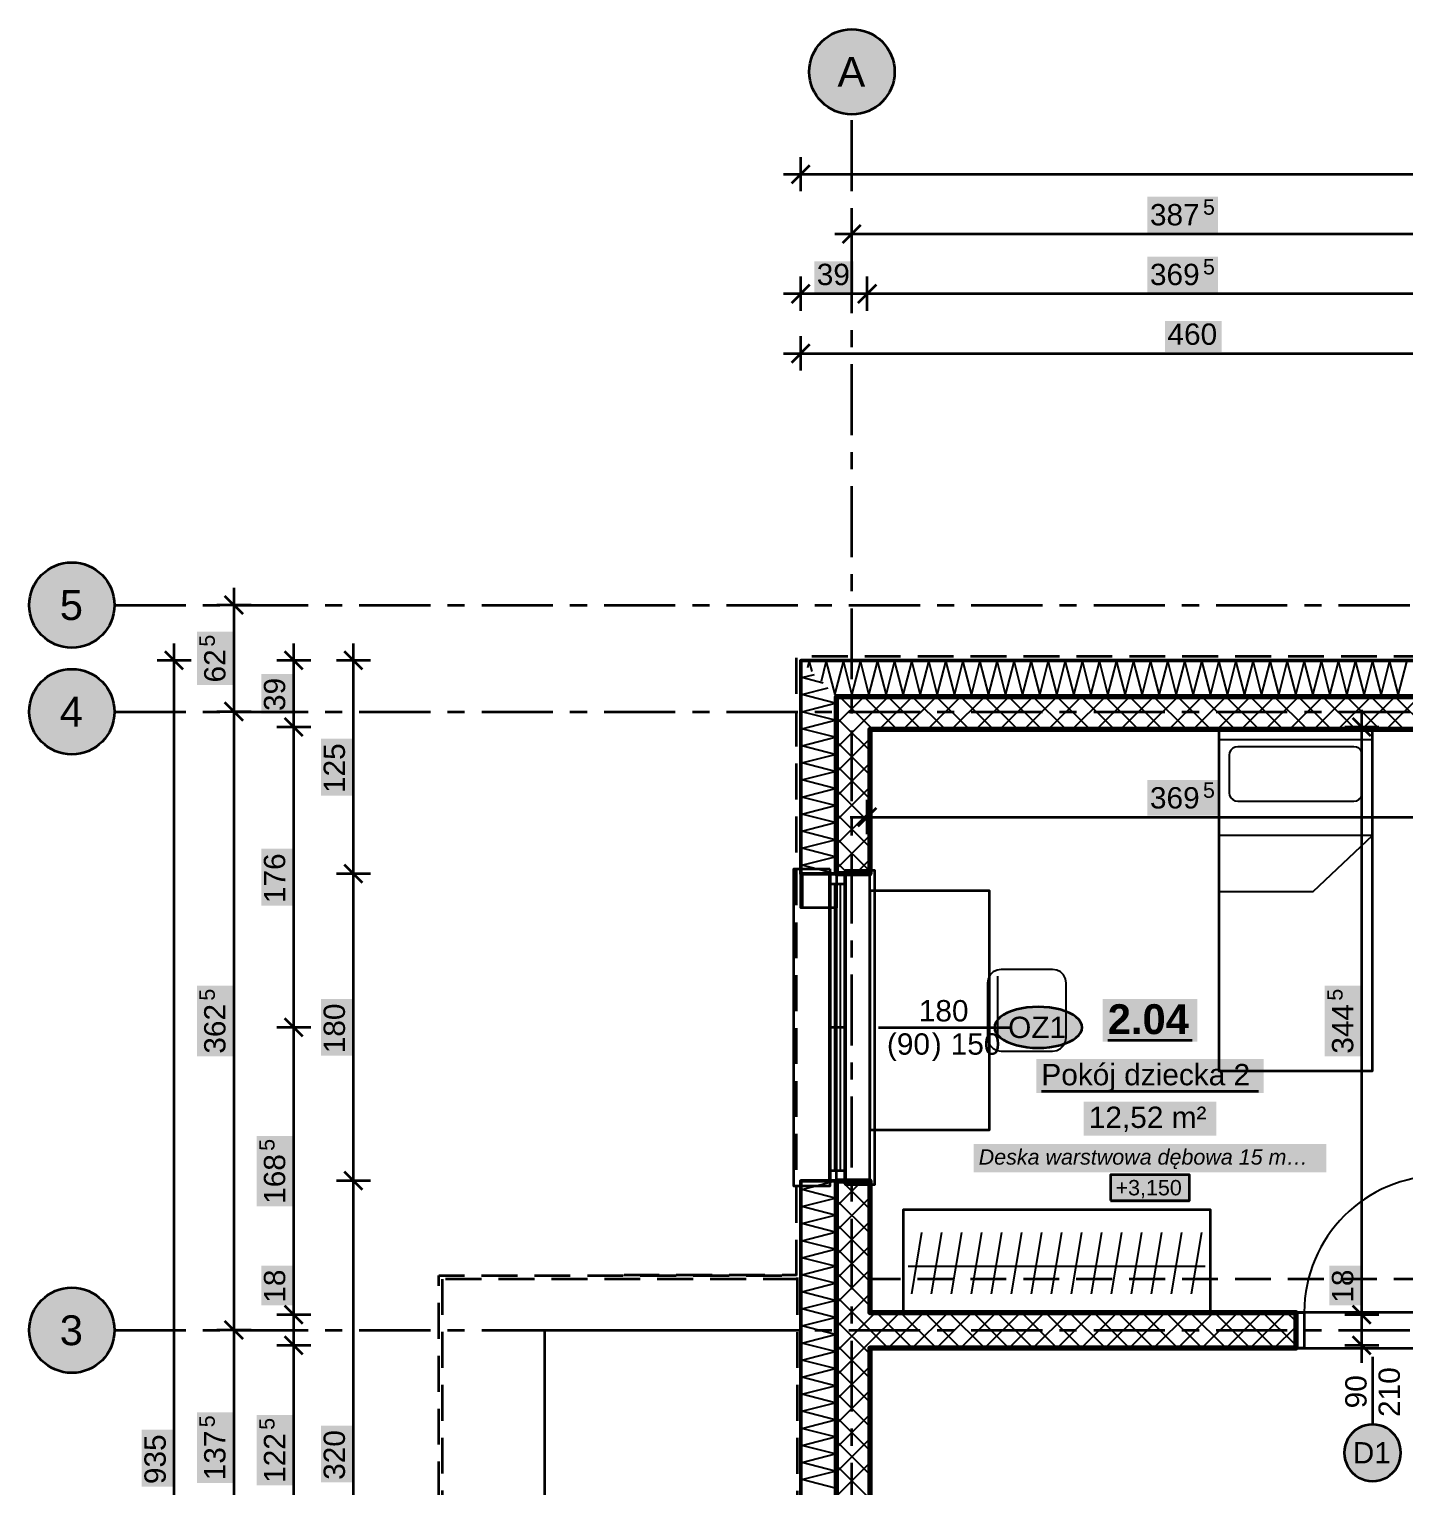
# Model space of a CAD drawing. Header units: metres. Extents: x -5.4 to 21.6, y -4.3 to 13.3.
# Drawn here: x -4.82 to 3.24, y 4.21 to 12.75 of the extents above; entities that cross this region are included whole.
import ezdxf

# ---------------------------------------------------------------- set-up
doc = ezdxf.new("R2010")
doc.units = ezdxf.units.M
doc.linetypes.add('KRESKOWA', pattern=[5.25, 4.2, -1.05])
doc.linetypes.add('PUNKTOWA', pattern=[10.5, 8.4, -1.05, 0, -1.05])
for name, color, linetype, lineweight in [('A-DRZWI', 3, 'Continuous', 35), ('A-KRESKOWANIE', 8, 'Continuous', 18), ('A-MASKA', 7, 'Continuous', 18), ('A-MEBLE', 8, 'Continuous', 18), ('A-NAD-CIECIEM', 8, 'KRESKOWA', 25), ('A-OKNA', 3, 'Continuous', 35), ('A-OPISY', 2, 'Continuous', 25), ('A-OSIE', 1, 'PUNKTOWA', 25), ('A-POMIESZCZENIA', 2, 'Continuous', 25), ('A-SCIANY-IZOL', 4, 'Continuous', 35), ('A-SCIANY-KONSTR', 7, 'Continuous', 50), ('A-WIDOK', 7, 'Continuous', 25), ('A-WYMIARY', 1, 'Continuous', 25)]:
    doc.layers.add(name, color=color, linetype=linetype, lineweight=lineweight)
doc.styles.add('PL_ARIAL', font='arial.ttf')
doc.styles.add('PL_ARIAL_B', font='arialbd.ttf')
doc.styles.add('PL_ARIAL_I', font='ariali.ttf')

msp = doc.modelspace()

# ---------------------------------------------------------------- hatches: boundary and pattern name
at = {"layer": 'A-MASKA', "true_color": 0xffffff}
for points in [[(1.7308, 11.5575), (2.1442, 11.5575), (2.1442, 11.7675), (1.7308, 11.7675)], [(-0.221, 11.2075), (0.011, 11.2075), (0.011, 11.39), (-0.221, 11.39)], [(1.7308, 11.2075), (2.1442, 11.2075), (2.1442, 11.4175), (1.7308, 11.4175)], [(1.8334, 10.8575), (2.1666, 10.8575), (2.1666, 11.04), (1.8334, 11.04)], [(-3.6275, 8.9063), (-3.6275, 9.2187), (-3.8375, 9.2187), (-3.8375, 8.9063)], [(-3.2775, 8.739), (-3.2775, 8.971), (-3.46, 8.971), (-3.46, 8.739)], [(-2.9275, 8.2584), (-2.9275, 8.5916), (-3.11, 8.5916), (-3.11, 8.2584)], [(1.7308, 8.1402), (2.1442, 8.1402), (2.1442, 8.3503), (1.7308, 8.3503)], [(-3.2775, 7.6134), (-3.2775, 7.9466), (-3.46, 7.9466), (-3.46, 7.6134)], [(-3.6275, 6.7308), (-3.6275, 7.1442), (-3.8375, 7.1442), (-3.8375, 6.7308)], [(2.9796, 6.7308), (2.9796, 7.1442), (2.7696, 7.1442), (2.7696, 6.7308)], [(-2.9275, 6.7334), (-2.9275, 7.0666), (-3.11, 7.0666), (-3.11, 6.7334)], [(-3.2775, 5.8508), (-3.2775, 6.2642), (-3.4875, 6.2642), (-3.4875, 5.8508)], [(-3.2775, 5.2715), (-3.2775, 5.5036), (-3.46, 5.5036), (-3.46, 5.2715)], [(2.9796, 5.2715), (2.9796, 5.5036), (2.7971, 5.5036), (2.7971, 5.2715)], [(-3.6275, 4.2308), (-3.6275, 4.6442), (-3.8375, 4.6442), (-3.8375, 4.2308)], [(-3.2775, 4.2158), (-3.2775, 4.6292), (-3.4875, 4.6292), (-3.4875, 4.2158)], [(-3.9775, 4.2084), (-3.9775, 4.5416), (-4.16, 4.5416), (-4.16, 4.2084)], [(-2.9275, 4.2334), (-2.9275, 4.5666), (-3.11, 4.5666), (-3.11, 4.2334)]]:
    msp.add_hatch(color=7, dxfattribs=at).paths.add_polyline_path(points)
at = {"layer": 'A-OPISY', "true_color": 0xffffff}
for points in [[(1.3483, 6.9), (1.3461, 6.9157), (1.3396, 6.9311), (1.3288, 6.9459), (1.314, 6.96), (1.2953, 6.9731), (1.2732, 6.9849), (1.2479, 6.9952), (1.22, 7.0039), (1.1899, 7.0109), (1.1581, 7.0159), (1.1252, 7.019), (1.0917, 7.02), (1.0582, 7.019), (1.0252, 7.0159), (0.9934, 7.0109), (0.9633, 7.0039), (0.9354, 6.9952), (0.9102, 6.9849), (0.888, 6.9731), (0.8694, 6.96), (0.8545, 6.9459), (0.8437, 6.9311), (0.8372, 6.9157), (0.835, 6.9), (0.8372, 6.8843), (0.8437, 6.8689), (0.8545, 6.8541), (0.8694, 6.84), (0.888, 6.8269), (0.9102, 6.8151), (0.9354, 6.8048), (0.9633, 6.7961), (0.9934, 6.7891), (1.0252, 6.7841), (1.0582, 6.781), (1.0917, 6.78), (1.1252, 6.781), (1.1581, 6.7841), (1.1899, 6.7891), (1.22, 6.7961), (1.2479, 6.8048), (1.2732, 6.8151), (1.2953, 6.8269), (1.314, 6.84), (1.3288, 6.8541), (1.3396, 6.8689), (1.3461, 6.8843)], [(3.2161, 4.4069), (3.2147, 4.4286), (3.2105, 4.4499), (3.2035, 4.4705), (3.1939, 4.4899), (3.1818, 4.508), (3.1675, 4.5244), (3.1511, 4.5387), (3.1331, 4.5508), (3.1136, 4.5604), (3.093, 4.5674), (3.0717, 4.5716), (3.05, 4.573), (3.0283, 4.5716), (3.007, 4.5674), (2.9864, 4.5604), (2.9669, 4.5508), (2.9489, 4.5387), (2.9325, 4.5244), (2.9182, 4.508), (2.9061, 4.4899), (2.8965, 4.4705), (2.8895, 4.4499), (2.8853, 4.4286), (2.8839, 4.4069), (2.8853, 4.3852), (2.8895, 4.3639), (2.8965, 4.3433), (2.9061, 4.3238), (2.9182, 4.3058), (2.9325, 4.2894), (2.9489, 4.2751), (2.9669, 4.263), (2.9864, 4.2534), (3.007, 4.2464), (3.0283, 4.2422), (3.05, 4.2408), (3.0717, 4.2422), (3.093, 4.2464), (3.1136, 4.2534), (3.1331, 4.263), (3.1511, 4.2751), (3.1675, 4.2894), (3.1818, 4.3058), (3.1939, 4.3238), (3.2035, 4.3433), (3.2105, 4.3639), (3.2147, 4.3852)]]:
    msp.add_hatch(color=7, dxfattribs=at).paths.add_polyline_path(points)
at = {"layer": 'A-OSIE', "true_color": 0xffffff}
for points in [[(0.25, 12.5), (0.2479, 12.5326), (0.2415, 12.5647), (0.231, 12.5957), (0.2165, 12.625), (0.1983, 12.6522), (0.1768, 12.6768), (0.1522, 12.6983), (0.125, 12.7165), (0.0957, 12.731), (0.0647, 12.7415), (0.0326, 12.7479), (0, 12.75), (-0.0326, 12.7479), (-0.0647, 12.7415), (-0.0957, 12.731), (-0.125, 12.7165), (-0.1522, 12.6983), (-0.1768, 12.6768), (-0.1983, 12.6522), (-0.2165, 12.625), (-0.231, 12.5957), (-0.2415, 12.5647), (-0.2479, 12.5326), (-0.25, 12.5), (-0.2479, 12.4674), (-0.2415, 12.4353), (-0.231, 12.4043), (-0.2165, 12.375), (-0.1983, 12.3478), (-0.1768, 12.3232), (-0.1522, 12.3017), (-0.125, 12.2835), (-0.0957, 12.269), (-0.0647, 12.2585), (-0.0326, 12.2521), (0, 12.25), (0.0326, 12.2521), (0.0647, 12.2585), (0.0957, 12.269), (0.125, 12.2835), (0.1522, 12.3017), (0.1768, 12.3232), (0.1983, 12.3478), (0.2165, 12.375), (0.231, 12.4043), (0.2415, 12.4353), (0.2479, 12.4674)], [(-4.32, 9.375), (-4.3221, 9.4076), (-4.3285, 9.4397), (-4.339, 9.4707), (-4.3535, 9.5), (-4.3717, 9.5272), (-4.3932, 9.5518), (-4.4178, 9.5733), (-4.445, 9.5915), (-4.4743, 9.606), (-4.5053, 9.6165), (-4.5374, 9.6229), (-4.57, 9.625), (-4.6026, 9.6229), (-4.6347, 9.6165), (-4.6657, 9.606), (-4.695, 9.5915), (-4.7222, 9.5733), (-4.7468, 9.5518), (-4.7683, 9.5272), (-4.7865, 9.5), (-4.801, 9.4707), (-4.8115, 9.4397), (-4.8179, 9.4076), (-4.82, 9.375), (-4.8179, 9.3424), (-4.8115, 9.3103), (-4.801, 9.2793), (-4.7865, 9.25), (-4.7683, 9.2228), (-4.7468, 9.1982), (-4.7222, 9.1767), (-4.695, 9.1585), (-4.6657, 9.144), (-4.6347, 9.1335), (-4.6026, 9.1271), (-4.57, 9.125), (-4.5374, 9.1271), (-4.5053, 9.1335), (-4.4743, 9.144), (-4.445, 9.1585), (-4.4178, 9.1767), (-4.3932, 9.1982), (-4.3717, 9.2228), (-4.3535, 9.25), (-4.339, 9.2793), (-4.3285, 9.3103), (-4.3221, 9.3424)], [(-4.32, 8.75), (-4.3221, 8.7826), (-4.3285, 8.8147), (-4.339, 8.8457), (-4.3535, 8.875), (-4.3717, 8.9022), (-4.3932, 8.9268), (-4.4178, 8.9483), (-4.445, 8.9665), (-4.4743, 8.981), (-4.5053, 8.9915), (-4.5374, 8.9979), (-4.57, 9), (-4.6026, 8.9979), (-4.6347, 8.9915), (-4.6657, 8.981), (-4.695, 8.9665), (-4.7222, 8.9483), (-4.7468, 8.9268), (-4.7683, 8.9022), (-4.7865, 8.875), (-4.801, 8.8457), (-4.8115, 8.8147), (-4.8179, 8.7826), (-4.82, 8.75), (-4.8179, 8.7174), (-4.8115, 8.6853), (-4.801, 8.6543), (-4.7865, 8.625), (-4.7683, 8.5978), (-4.7468, 8.5732), (-4.7222, 8.5517), (-4.695, 8.5335), (-4.6657, 8.519), (-4.6347, 8.5085), (-4.6026, 8.5021), (-4.57, 8.5), (-4.5374, 8.5021), (-4.5053, 8.5085), (-4.4743, 8.519), (-4.445, 8.5335), (-4.4178, 8.5517), (-4.3932, 8.5732), (-4.3717, 8.5978), (-4.3535, 8.625), (-4.339, 8.6543), (-4.3285, 8.6853), (-4.3221, 8.7174)], [(-4.32, 5.125), (-4.3221, 5.1576), (-4.3285, 5.1897), (-4.339, 5.2207), (-4.3535, 5.25), (-4.3717, 5.2772), (-4.3932, 5.3018), (-4.4178, 5.3233), (-4.445, 5.3415), (-4.4743, 5.356), (-4.5053, 5.3665), (-4.5374, 5.3729), (-4.57, 5.375), (-4.6026, 5.3729), (-4.6347, 5.3665), (-4.6657, 5.356), (-4.695, 5.3415), (-4.7222, 5.3233), (-4.7468, 5.3018), (-4.7683, 5.2772), (-4.7865, 5.25), (-4.801, 5.2207), (-4.8115, 5.1897), (-4.8179, 5.1576), (-4.82, 5.125), (-4.8179, 5.0924), (-4.8115, 5.0603), (-4.801, 5.0293), (-4.7865, 5), (-4.7683, 4.9728), (-4.7468, 4.9482), (-4.7222, 4.9267), (-4.695, 4.9085), (-4.6657, 4.894), (-4.6347, 4.8835), (-4.6026, 4.8771), (-4.57, 4.875), (-4.5374, 4.8771), (-4.5053, 4.8835), (-4.4743, 4.894), (-4.445, 4.9085), (-4.4178, 4.9267), (-4.3932, 4.9482), (-4.3717, 4.9728), (-4.3535, 5), (-4.339, 5.0293), (-4.3285, 5.0603), (-4.3221, 5.0924)]]:
    msp.add_hatch(color=7, dxfattribs=at).paths.add_polyline_path(points)
at = {"layer": 'A-POMIESZCZENIA', "true_color": 0xffffff}
for points in [[(1.4686, 6.8156), (2.0237, 6.8156), (2.0237, 7.0656), (1.4686, 7.0656)], [(1.0799, 6.5156), (2.4124, 6.5156), (2.4124, 6.7156), (1.0799, 6.7156)], [(1.3577, 6.2656), (2.1346, 6.2656), (2.1346, 6.4656), (1.3577, 6.4656)], [(0.7128, 6.0506), (2.7795, 6.0506), (2.7795, 6.2156), (0.7128, 6.2156)], [(1.5143, 5.8706), (1.978, 5.8706), (1.978, 6.0356), (1.5143, 6.0356)]]:
    msp.add_hatch(color=7, dxfattribs=at).paths.add_polyline_path(points)

# ---------------------------------------------------------------- linework, layer by layer
at = {"layer": 'A-DRZWI', "lineweight": 35, "ltscale": 0.05}
msp.add_lwpolyline([(2.6, 5.23), (2.65, 5.23), (2.65, 5.02), (2.6, 5.02)], close=True, dxfattribs=at)
at = {"layer": 'A-DRZWI', "lineweight": 25, "ltscale": 0.05}
msp.add_arc((3.45, 5.23), 0.8, -270, -180, dxfattribs=at)
at = {"layer": 'A-KRESKOWANIE', "lineweight": 25, "ltscale": 0.05}
for points in [[(-0.2587, 9.0087), (-0.25, 9.0425), (-0.2353, 8.9853)], [(-0.1791, 8.9291), (-0.15, 9.0425), (-0.1009, 8.8509)], [(-0.0995, 8.8495), (-0.05, 9.0425), (0, 8.8475), (0.05, 9.0425), (0.1, 8.8475), (0.15, 9.0425), (0.2, 8.8475), (0.25, 9.0425), (0.3, 8.8475), (0.35, 9.0425), (0.4, 8.8475), (0.45, 9.0425), (0.5, 8.8475), (0.55, 9.0425), (0.6, 8.8475), (0.65, 9.0425), (0.7, 8.8475), (0.75, 9.0425), (0.8, 8.8475), (0.85, 9.0425), (0.9, 8.8475), (0.95, 9.0425), (1, 8.8475), (1.05, 9.0425), (1.1, 8.8475), (1.15, 9.0425), (1.2, 8.8475), (1.25, 9.0425), (1.3, 8.8475), (1.35, 9.0425), (1.4, 8.8475), (1.45, 9.0425), (1.5, 8.8475), (1.55, 9.0425), (1.6, 8.8475), (1.65, 9.0425), (1.7, 8.8475), (1.75, 9.0425), (1.8, 8.8475), (1.85, 9.0425), (1.9, 8.8475), (1.95, 9.0425), (2, 8.8475), (2.05, 9.0425), (2.1, 8.8475), (2.15, 9.0425), (2.2, 8.8475), (2.25, 9.0425), (2.3, 8.8475), (2.35, 9.0425), (2.4, 8.8475), (2.45, 9.0425), (2.5, 8.8475), (2.55, 9.0425), (2.6, 8.8475), (2.65, 9.0425), (2.7, 8.8475), (2.75, 9.0425), (2.8, 8.8475), (2.85, 9.0425), (2.9, 8.8475), (2.95, 9.0425), (3, 8.8475), (3.05, 9.0425), (3.1, 8.8475), (3.15, 9.0425), (3.2, 8.8475), (3.25, 9.0425)], [(-0.1681, 8.9181), (-0.2925, 8.95), (-0.2189, 8.9689)], [(-0.0975, 7.8), (-0.2925, 7.85), (-0.0975, 7.9), (-0.2925, 7.95), (-0.0975, 8), (-0.2925, 8.05), (-0.0975, 8.1), (-0.2925, 8.15), (-0.0975, 8.2), (-0.2925, 8.25), (-0.0975, 8.3), (-0.2925, 8.35), (-0.0975, 8.4), (-0.2925, 8.45), (-0.0975, 8.5), (-0.2925, 8.55), (-0.0975, 8.6), (-0.2925, 8.65), (-0.0975, 8.7), (-0.2925, 8.75), (-0.0975, 8.8), (-0.2925, 8.85), (-0.1393, 8.8893)], [(-0.09, 8.6781), (0.0719, 8.84)], [(-0.09, 8.8195), (-0.0695, 8.84)], [(0.1231, 8.645), (-0.0719, 8.84)], [(0.0333, 8.66), (0.2133, 8.84)], [(0.2645, 8.645), (0.0695, 8.84)], [(0.1597, 8.645), (0.3547, 8.84)], [(0.406, 8.645), (0.211, 8.84)], [(0.3011, 8.645), (0.4961, 8.84)], [(0.5474, 8.645), (0.3524, 8.84)], [(0.4426, 8.645), (0.6376, 8.84)], [(0.6888, 8.645), (0.4938, 8.84)], [(0.584, 8.645), (0.779, 8.84)], [(0.8302, 8.645), (0.6352, 8.84)], [(0.7254, 8.645), (0.9204, 8.84)], [(0.9717, 8.645), (0.7767, 8.84)], [(0.8668, 8.645), (1.0618, 8.84)], [(1.1131, 8.645), (0.9181, 8.84)], [(1.0082, 8.645), (1.2032, 8.84)], [(1.2545, 8.645), (1.0595, 8.84)], [(1.1497, 8.645), (1.3447, 8.84)], [(1.3959, 8.645), (1.2009, 8.84)], [(1.2911, 8.645), (1.4861, 8.84)], [(1.5373, 8.645), (1.3423, 8.84)], [(1.4325, 8.645), (1.6275, 8.84)], [(1.6788, 8.645), (1.4838, 8.84)], [(1.5739, 8.645), (1.7689, 8.84)], [(1.8202, 8.645), (1.6252, 8.84)], [(1.7154, 8.645), (1.9104, 8.84)], [(1.9616, 8.645), (1.7666, 8.84)], [(1.8568, 8.645), (2.0518, 8.84)], [(2.103, 8.645), (1.908, 8.84)], [(1.9982, 8.645), (2.1932, 8.84)], [(2.2444, 8.645), (2.0494, 8.84)], [(2.1396, 8.645), (2.3346, 8.84)], [(2.3859, 8.645), (2.1909, 8.84)], [(2.281, 8.645), (2.476, 8.84)], [(2.5273, 8.645), (2.3323, 8.84)], [(2.4225, 8.645), (2.6175, 8.84)], [(2.6687, 8.645), (2.4737, 8.84)], [(2.5639, 8.645), (2.7589, 8.84)], [(2.8101, 8.645), (2.6151, 8.84)], [(2.7053, 8.645), (2.9003, 8.84)], [(2.9516, 8.645), (2.7566, 8.84)], [(2.8467, 8.645), (3.0417, 8.84)], [(3.093, 8.645), (2.898, 8.84)], [(2.9881, 8.645), (3.1831, 8.84)], [(3.2344, 8.645), (3.0394, 8.84)], [(3.1296, 8.645), (3.3246, 8.84)], [(3.3758, 8.645), (3.1808, 8.84)], [(-0.0333, 8.66), (-0.09, 8.7167)], [(-0.09, 8.5367), (0.0333, 8.66)], [(0.105, 8.5217), (-0.0333, 8.66)], [(-0.09, 8.3953), (0.105, 8.5903)], [(0.105, 8.3803), (-0.09, 8.5753)], [(-0.09, 8.2539), (0.105, 8.4489)], [(0.105, 8.2389), (-0.09, 8.4339)], [(-0.09, 8.1124), (0.105, 8.3074)], [(0.105, 8.0974), (-0.09, 8.2924)], [(-0.09, 7.971), (0.105, 8.166)], [(0.105, 7.956), (-0.09, 8.151)], [(-0.09, 7.8296), (0.105, 8.0246)], [(0.105, 7.8146), (-0.09, 8.0096)], [(-0.0218, 7.8), (-0.09, 7.8682)], [(0.0218, 7.8), (0.105, 7.8832)], [(-0.0975, 4.2), (-0.2925, 4.25), (-0.0975, 4.3), (-0.2925, 4.35), (-0.0975, 4.4), (-0.2925, 4.45), (-0.0975, 4.5), (-0.2925, 4.55), (-0.0975, 4.6), (-0.2925, 4.65), (-0.0975, 4.7), (-0.2925, 4.75), (-0.0975, 4.8), (-0.2925, 4.85), (-0.0975, 4.9), (-0.2925, 4.95), (-0.0975, 5), (-0.2925, 5.05), (-0.0975, 5.1), (-0.2925, 5.15), (-0.0975, 5.2), (-0.2925, 5.25), (-0.0975, 5.3), (-0.2925, 5.35), (-0.0975, 5.4), (-0.2925, 5.45), (-0.0975, 5.5), (-0.2925, 5.55), (-0.0975, 5.6), (-0.2925, 5.65), (-0.0975, 5.7), (-0.2925, 5.75), (-0.0975, 5.8), (-0.2925, 5.85), (-0.0975, 5.9), (-0.2925, 5.95), (-0.0975, 6)], [(-0.09, 5.8497), (0.0603, 6)], [(-0.09, 5.9911), (-0.0811, 6)], [(0.105, 5.8347), (-0.0603, 6)], [(0.105, 5.9761), (0.0811, 6)], [(-0.09, 5.7083), (0.105, 5.9033)], [(0.105, 5.6933), (-0.09, 5.8883)], [(-0.09, 5.5669), (0.105, 5.7619)], [(0.105, 5.5519), (-0.09, 5.7469)], [(-0.09, 5.4254), (0.105, 5.6204)], [(0.105, 5.4104), (-0.09, 5.6054)], [(-0.09, 5.284), (0.105, 5.479)], [(0.105, 5.269), (-0.09, 5.464)], [(-0.09, 5.1426), (0.105, 5.3376)], [(0.09, 5.1426), (-0.09, 5.3226)], [(0.09, 5.0397), (0.2803, 5.23)], [(0.09, 5.1812), (0.1388, 5.23)], [(0.354, 5.02), (0.144, 5.23)], [(0.2117, 5.02), (0.4217, 5.23)], [(0.4954, 5.02), (0.2854, 5.23)], [(0.3531, 5.02), (0.5631, 5.23)], [(0.6369, 5.02), (0.4269, 5.23)], [(0.4945, 5.02), (0.7045, 5.23)], [(0.7783, 5.02), (0.5683, 5.23)], [(0.6359, 5.02), (0.8459, 5.23)], [(0.9197, 5.02), (0.7097, 5.23)], [(0.7774, 5.02), (0.9874, 5.23)], [(1.0611, 5.02), (0.8511, 5.23)], [(0.9188, 5.02), (1.1288, 5.23)], [(1.2025, 5.02), (0.9925, 5.23)], [(1.0602, 5.02), (1.2702, 5.23)], [(1.344, 5.02), (1.134, 5.23)], [(1.2016, 5.02), (1.4116, 5.23)], [(1.4854, 5.02), (1.2754, 5.23)], [(1.343, 5.02), (1.553, 5.23)], [(1.6268, 5.02), (1.4168, 5.23)], [(1.4845, 5.02), (1.6945, 5.23)], [(1.7682, 5.02), (1.5582, 5.23)], [(1.6259, 5.02), (1.8359, 5.23)], [(1.9096, 5.02), (1.6996, 5.23)], [(1.7673, 5.02), (1.9773, 5.23)], [(2.0511, 5.02), (1.8411, 5.23)], [(1.9087, 5.02), (2.1187, 5.23)], [(2.1925, 5.02), (1.9825, 5.23)], [(2.0502, 5.02), (2.2602, 5.23)], [(2.3339, 5.02), (2.1239, 5.23)], [(2.1916, 5.02), (2.4016, 5.23)], [(2.4753, 5.02), (2.2653, 5.23)], [(2.333, 5.02), (2.543, 5.23)], [(2.6, 5.0368), (2.4068, 5.23)], [(2.6, 5.1782), (2.5482, 5.23)], [(-0.09, 5.0012), (0.09, 5.1812)], [(0.105, 4.9862), (-0.09, 5.1812)], [(0.2126, 5.02), (0.09, 5.1426)], [(2.4744, 5.02), (2.6, 5.1456)], [(-0.09, 4.8597), (0.09, 5.0397)], [(0.105, 4.8447), (-0.09, 5.0397)], [(-0.09, 4.7183), (0.105, 4.9133)], [(0.105, 4.7033), (-0.09, 4.8983)], [(-0.09, 4.5769), (0.105, 4.7719)], [(0.105, 4.5619), (-0.09, 4.7569)], [(-0.09, 4.4355), (0.105, 4.6305)], [(0.105, 4.4205), (-0.09, 4.6155)], [(-0.09, 4.2941), (0.105, 4.4891)], [(0.105, 4.2791), (-0.09, 4.4741)], [(-0.09, 4.1526), (0.105, 4.3476)], [(0.105, 4.1376), (-0.09, 4.3326)]]:
    msp.add_lwpolyline(points, dxfattribs=at)
at = {"layer": 'A-MEBLE', "lineweight": 35, "ltscale": 0.05}
for points in [[(3.05, 8.645), (2.15, 8.645), (2.15, 6.645), (3.05, 6.645)], [(0.105, 7.7), (0.105, 6.3), (0.805, 6.3), (0.805, 7.7)], [(0.3, 5.23), (2.1, 5.23), (2.1, 5.83), (0.3, 5.83)]]:
    msp.add_lwpolyline(points, close=True, dxfattribs=at)
at = {"layer": 'A-MEBLE', "lineweight": 25, "ltscale": 0.05}
for points in [[(3.05, 8.585), (2.15, 8.585)], [(3.05, 8.025), (2.15, 8.025)], [(3.05, 8.025), (2.7, 7.695), (2.15, 7.695)], [(0.855, 6.8), (0.855, 7.2)], [(0.35, 5.338), (0.41, 5.698)], [(0.4671, 5.338), (0.5271, 5.698)], [(0.5843, 5.338), (0.6443, 5.698)], [(0.7014, 5.338), (0.7614, 5.698)], [(0.8186, 5.338), (0.8786, 5.698)], [(0.9357, 5.338), (0.9957, 5.698)], [(1.0529, 5.338), (1.1129, 5.698)], [(1.17, 5.338), (1.23, 5.698)], [(1.2871, 5.338), (1.3471, 5.698)], [(1.4043, 5.338), (1.4643, 5.698)], [(1.5214, 5.338), (1.5814, 5.698)], [(1.6386, 5.338), (1.6986, 5.698)], [(1.7557, 5.338), (1.8157, 5.698)], [(1.8729, 5.338), (1.9329, 5.698)], [(1.99, 5.338), (2.05, 5.698)], [(0.33, 5.5), (2.07, 5.5)]]:
    msp.add_lwpolyline(points, dxfattribs=at)
for points in [[(2.26, 8.545), (2.2445, 8.5426), (2.2306, 8.5355), (2.2195, 8.5244), (2.2124, 8.5105), (2.21, 8.495), (2.21, 8.275), (2.2124, 8.2595), (2.2195, 8.2456), (2.2306, 8.2345), (2.2445, 8.2274), (2.26, 8.225), (2.94, 8.225), (2.9555, 8.2274), (2.9694, 8.2345), (2.9805, 8.2456), (2.9876, 8.2595), (2.99, 8.275), (2.99, 8.495), (2.9876, 8.5105), (2.9805, 8.5244), (2.9694, 8.5355), (2.9555, 8.5426), (2.94, 8.545)], [(1.255, 7.16), (1.2511, 7.1847), (1.2397, 7.207), (1.222, 7.2247), (1.1997, 7.2361), (1.175, 7.24), (0.875, 7.24), (0.8503, 7.2361), (0.828, 7.2247), (0.8103, 7.207), (0.7989, 7.1847), (0.795, 7.16), (0.795, 6.84), (0.7989, 6.8153), (0.8103, 6.793), (0.828, 6.7753), (0.8503, 6.7639), (0.875, 6.76), (1.175, 6.76), (1.1997, 6.7639), (1.222, 6.7753), (1.2397, 6.793), (1.2511, 6.8153), (1.255, 6.84)]]:
    msp.add_lwpolyline(points, close=True, dxfattribs=at)
at = {"layer": 'A-NAD-CIECIEM', "linetype": 'KRESKOWA', "lineweight": 35, "ltscale": 0.05, "flags": 128}
for points in [[(-0.325, 5.4455), (-0.325, 9.075), (3.81, 9.075), (3.81, 9.0505)], [(3.575, 8.6445), (3.575, 5.425), (0.1055, 5.425)], [(-2.4, 5.425), (-2.4, -1.3), (-0.3, -1.3), (-0.3, -1.32), (-2.42, -1.32), (-2.42, 5.445), (-0.32, 5.445), (-0.32, 5.425), (-2.4, 5.425)], [(-1.335, 5.4455), (-1.335, 5.45), (-0.3255, 5.45)], [(-0.32, 5.4245), (-0.32, 2.8005)]]:
    msp.add_lwpolyline(points, dxfattribs=at)
at = {"layer": 'A-OKNA', "lineweight": 35, "ltscale": 0.05}
for points in [[(-0.13, 7.83), (-0.13, 5.97), (-0.34, 5.97), (-0.34, 7.83)], [(-0.04, 7.82), (-0.04, 5.98), (0.135, 5.98), (0.135, 7.82)]]:
    msp.add_lwpolyline(points, close=True, dxfattribs=at)
at = {"layer": 'A-OKNA', "lineweight": 50, "ltscale": 0.05}
msp.add_lwpolyline([(-0.04, 7.8), (-0.04, 6), (-0.13, 6), (-0.13, 7.8)], close=True, dxfattribs=at)
at = {"layer": 'A-OKNA', "lineweight": 35, "ltscale": 0.05}
for points in [[(-0.04, 7.74), (-0.13, 7.74)], [(-0.04, 6.9), (-0.13, 6.9)], [(-0.04, 6.06), (-0.13, 6.06)]]:
    msp.add_lwpolyline(points, dxfattribs=at)
at = {"layer": 'A-OKNA', "lineweight": 25, "ltscale": 0.05}
for points in [[(-0.1012, 7.74), (-0.1012, 6.06)], [(-0.0688, 7.74), (-0.0688, 6.06)]]:
    msp.add_lwpolyline(points, dxfattribs=at)
at = {"layer": 'A-OPISY', "lineweight": 35, "ltscale": 0.05}
for points in [[(1.3483, 6.9), (1.3461, 6.9157), (1.3396, 6.9311), (1.3288, 6.9459), (1.314, 6.96), (1.2953, 6.9731), (1.2732, 6.9849), (1.2479, 6.9952), (1.22, 7.0039), (1.1899, 7.0109), (1.1581, 7.0159), (1.1252, 7.019), (1.0917, 7.02), (1.0582, 7.019), (1.0252, 7.0159), (0.9934, 7.0109), (0.9633, 7.0039), (0.9354, 6.9952), (0.9102, 6.9849), (0.888, 6.9731), (0.8694, 6.96), (0.8545, 6.9459), (0.8437, 6.9311), (0.8372, 6.9157), (0.835, 6.9), (0.8372, 6.8843), (0.8437, 6.8689), (0.8545, 6.8541), (0.8694, 6.84), (0.888, 6.8269), (0.9102, 6.8151), (0.9354, 6.8048), (0.9633, 6.7961), (0.9934, 6.7891), (1.0252, 6.7841), (1.0582, 6.781), (1.0917, 6.78), (1.1252, 6.781), (1.1581, 6.7841), (1.1899, 6.7891), (1.22, 6.7961), (1.2479, 6.8048), (1.2732, 6.8151), (1.2953, 6.8269), (1.314, 6.84), (1.3288, 6.8541), (1.3396, 6.8689), (1.3461, 6.8843)], [(3.2161, 4.4069), (3.2147, 4.4286), (3.2105, 4.4499), (3.2035, 4.4705), (3.1939, 4.4899), (3.1818, 4.508), (3.1675, 4.5244), (3.1511, 4.5387), (3.1331, 4.5508), (3.1136, 4.5604), (3.093, 4.5674), (3.0717, 4.5716), (3.05, 4.573), (3.0283, 4.5716), (3.007, 4.5674), (2.9864, 4.5604), (2.9669, 4.5508), (2.9489, 4.5387), (2.9325, 4.5244), (2.9182, 4.508), (2.9061, 4.4899), (2.8965, 4.4705), (2.8895, 4.4499), (2.8853, 4.4286), (2.8839, 4.4069), (2.8853, 4.3852), (2.8895, 4.3639), (2.8965, 4.3433), (2.9061, 4.3238), (2.9182, 4.3058), (2.9325, 4.2894), (2.9489, 4.2751), (2.9669, 4.263), (2.9864, 4.2534), (3.007, 4.2464), (3.0283, 4.2422), (3.05, 4.2408), (3.0717, 4.2422), (3.093, 4.2464), (3.1136, 4.2534), (3.1331, 4.263), (3.1511, 4.2751), (3.1675, 4.2894), (3.1818, 4.3058), (3.1939, 4.3238), (3.2035, 4.3433), (3.2105, 4.3639), (3.2147, 4.3852)]]:
    msp.add_lwpolyline(points, close=True, dxfattribs=at)
at = {"layer": 'A-OSIE', "linetype": 'PUNKTOWA', "lineweight": 35, "ltscale": 0.049441, "flags": 128}
msp.add_lwpolyline([(0, -3.22), (0, 12.25)], dxfattribs=at)
at = {"layer": 'A-OSIE', "linetype": 'PUNKTOWA', "lineweight": 35, "ltscale": 0.049651, "flags": 128}
for points in [[(-4.32, 9.375), (20.6, 9.375)], [(-4.32, 8.75), (20.6, 8.75)], [(-4.32, 5.125), (20.6, 5.125)]]:
    msp.add_lwpolyline(points, dxfattribs=at)
at = {"layer": 'A-OSIE', "linetype": 'Continuous', "lineweight": 35, "ltscale": 0.05}
for centre in [(0, 12.5), (-4.57, 9.375), (-4.57, 8.75), (-4.57, 5.125)]:
    msp.add_circle(centre, 0.25, dxfattribs=at)
at = {"layer": 'A-POMIESZCZENIA', "lineweight": 35, "ltscale": 0.05}
for points in [[(1.4986, 6.8256), (1.9937, 6.8256)], [(1.1099, 6.5256), (2.3824, 6.5256)]]:
    msp.add_lwpolyline(points, dxfattribs=at)
msp.add_lwpolyline([(1.5143, 5.8856), (1.978, 5.8856), (1.978, 6.0356), (1.5143, 6.0356)], close=True, dxfattribs=at)
at = {"layer": 'A-SCIANY-IZOL', "lineweight": 50, "ltscale": 0.05}
msp.add_lwpolyline([(4.3, 8.84), (-0.09, 8.84), (-0.09, 8.84), (-0.09, 8.84), (-0.09, 8.84), (-0.09, 8.84), (-0.09, 8.84), (-0.09, 8.84), (-0.09, 8.84), (-0.09, 8.84), (-0.09, 8.84), (-0.09, 8.84), (-0.09, 8.84), (-0.09, 8.84), (-0.09, 8.84), (-0.09, 8.84), (-0.09, 8.84), (-0.09, 8.84), (-0.09, 7.8), (-0.09, 7.8), (-0.09, 7.8), (-0.3, 7.8), (-0.3, 7.8), (-0.3, 7.8), (-0.3, 7.8), (-0.3, 9.05), (-0.3, 9.05), (-0.3, 9.05), (4.3, 9.05)], dxfattribs=at)
msp.add_lwpolyline([(-0.3, 6), (-0.3, 6), (-0.3, 6), (-0.09, 6), (-0.09, 6), (-0.09, 6), (-0.09, 2.8), (-0.09, 2.8), (-0.09, 2.8), (-0.09, 2.8), (-0.3, 2.8), (-0.3, 2.8), (-0.3, 2.8), (-0.3, 2.8), (-0.3, 6)], close=True, dxfattribs=at)
at = {"layer": 'A-SCIANY-KONSTR', "lineweight": 70, "ltscale": 0.05}
for points in [[(3.77, 8.645), (0.105, 8.645), (0.105, 8.645), (0.105, 8.645), (0.105, 8.645), (0.105, 8.645), (0.105, 8.645), (0.105, 8.645), (0.105, 8.645), (0.105, 8.645), (0.105, 8.645), (0.105, 8.645), (0.105, 8.645), (0.105, 8.645), (0.105, 8.645), (0.105, 8.645), (0.105, 8.645), (0.105, 8.645), (0.105, 7.8), (0.105, 7.8), (0.105, 7.8), (-0.09, 7.8), (-0.09, 7.8), (-0.09, 7.8), (-0.09, 8.84), (-0.09, 8.84), (-0.09, 8.84), (-0.09, 8.84), (4.3, 8.84)], [(-0.09, 2.8), (-0.09, 6), (-0.09, 6), (-0.09, 6), (0.105, 6), (0.105, 6), (0.105, 6), (0.105, 5.23), (0.105, 5.23), (0.105, 5.23), (0.105, 5.23), (0.105, 5.23), (0.105, 5.23), (0.105, 5.23), (0.105, 5.23), (0.105, 5.23), (0.105, 5.23), (0.105, 5.23), (0.105, 5.23), (0.105, 5.23), (0.105, 5.23), (0.105, 5.23), (0.105, 5.23), (0.105, 5.23), (2.6, 5.23), (2.6, 5.23), (2.6, 5.23), (2.6, 5.23), (2.6, 5.23), (2.6, 5.02), (2.6, 5.02), (2.6, 5.02), (0.105, 5.02), (0.105, 5.02), (0.105, 5.02), (0.105, 5.02), (0.105, 5.02), (0.105, 5.02), (0.105, 5.02), (0.105, 5.02), (0.105, 5.02), (0.105, 5.02), (0.105, 5.02), (0.105, 5.02), (0.105, 5.02), (0.105, 5.02), (0.105, 5.02), (0.105, 5.02), (0.105, 5.02), (0.105, 3.81)]]:
    msp.add_lwpolyline(points, dxfattribs=at)
at = {"layer": 'A-WIDOK', "lineweight": 35, "ltscale": 0.05}
for points in [[(-0.2905, 7.6), (-0.3, 7.6), (-0.3, 7.7995)], [(-0.09, 7.7995), (-0.09, 7.6), (-0.29, 7.6), (-0.29, 7.7995)], [(0.105, 6.0005), (0.105, 7.7995)], [(-0.09, 6.0005), (-0.09, 7.5995)], [(3.4995, 5.23), (2.6005, 5.23)], [(3.5995, -1.3), (-1.8, -1.3), (-1.8, 5.125), (-0.3005, 5.125)], [(2.6005, 5.02), (3.4995, 5.02)]]:
    msp.add_lwpolyline(points, dxfattribs=at)
at = {"layer": 'A-WYMIARY', "lineweight": 35, "ltscale": 0.05}
for points in [[(-0.3, 11.8), (-0.3, 12)], [(-0.4, 11.9), (12.4, 11.9)], [(-0.353, 11.847), (-0.247, 11.953)], [(0, 11.45), (0, 11.65)], [(-0.1, 11.55), (12.1, 11.55)], [(-0.053, 11.497), (0.053, 11.603)], [(-0.3, 11.1), (-0.3, 11.3)], [(0.09, 11.1), (0.09, 11.3)], [(-0.4, 11.2), (12.4, 11.2)], [(-0.353, 11.147), (-0.247, 11.253)], [(0.037, 11.147), (0.143, 11.253)], [(-0.3, 10.75), (-0.3, 10.95)], [(-0.4, 10.85), (12.4, 10.85)], [(-0.353, 10.797), (-0.247, 10.903)], [(-3.567, 9.322), (-3.673, 9.428)], [(-3.62, -0.1), (-3.62, 9.475)], [(-3.52, 9.375), (-3.72, 9.375)], [(-3.97, -0.4), (-3.97, 9.15)], [(-3.27, -0.9), (-3.27, 9.15)], [(-2.92, -0.4), (-2.92, 9.15)], [(-3.917, 8.997), (-4.023, 9.103)], [(-3.217, 8.997), (-3.323, 9.103)], [(-2.867, 8.997), (-2.973, 9.103)], [(-3.87, 9.05), (-4.07, 9.05)], [(-3.17, 9.05), (-3.37, 9.05)], [(-2.82, 9.05), (-3.02, 9.05)], [(-3.567, 8.697), (-3.673, 8.803)], [(-3.52, 8.75), (-3.72, 8.75)], [(2.9871, 4.935), (2.9871, 8.76)], [(-3.17, 8.66), (-3.37, 8.66)], [(-3.217, 8.607), (-3.323, 8.713)], [(3.0871, 8.66), (2.8871, 8.66)], [(3.0401, 8.607), (2.9341, 8.713)], [(0.09, 8.0328), (0.09, 8.2327)], [(-0.01, 8.1327), (4.065, 8.1327)], [(0.037, 8.0797), (0.143, 8.1858)], [(-2.82, 7.8), (-3.02, 7.8)], [(-2.867, 7.747), (-2.973, 7.853)], [(-3.217, 6.847), (-3.323, 6.953)], [(-3.17, 6.9), (-3.37, 6.9)], [(0.155, 6.9), (0.9317, 6.9)], [(-2.82, 6), (-3.02, 6)], [(-2.867, 5.947), (-2.973, 6.053)], [(-3.17, 5.215), (-3.37, 5.215)], [(-3.217, 5.162), (-3.323, 5.268)], [(3.0871, 5.215), (2.8871, 5.215)], [(3.0401, 5.162), (2.9341, 5.268)], [(-3.567, 5.072), (-3.673, 5.178)], [(-3.52, 5.125), (-3.72, 5.125)], [(-3.217, 4.982), (-3.323, 5.088)], [(3.0401, 4.982), (2.9341, 5.088)], [(-3.17, 5.035), (-3.37, 5.035)], [(3.0871, 5.035), (2.8871, 5.035)], [(3.05, 4.97), (3.05, 4.5669)]]:
    msp.add_lwpolyline(points, dxfattribs=at)

# ---------------------------------------------------------------- texts
at = {"layer": 'A-OPISY', "style": 'PL_ARIAL'}
for s, p in [('OZ1', (0.915, 6.8375)), ('D1', (2.9339, 4.3444))]:
    msp.add_text(s, height=0.125, dxfattribs=at).set_placement(p)
at = {"layer": 'A-OSIE', "style": 'PL_ARIAL'}
for s, p in [('A', (-0.0848, 12.4125)), ('5', (-4.6407, 9.2875)), ('4', (-4.6407, 8.6625)), ('3', (-4.6407, 5.0375))]:
    msp.add_text(s, height=0.175, dxfattribs=at).set_placement(p)
at = {"layer": 'A-POMIESZCZENIA'}
for s, height, style, p in [('2.04', 0.175, 'PL_ARIAL_B', (1.4986, 6.8606)), ('Pokój dziecka 2', 0.125, 'PL_ARIAL', (1.1099, 6.5606)), ('12,52 m²', 0.125, 'PL_ARIAL', (1.3877, 6.3106)), ('Deska warstwowa dębowa 15 m…', 0.09, 'PL_ARIAL_I', (0.7428, 6.0956)), ('+3,150', 0.09, 'PL_ARIAL', (1.5443, 5.9156))]:
    msp.add_text(s, height=height, dxfattribs=dict(at, style=style)).set_placement(p)
at = {"layer": 'A-WYMIARY', "style": 'PL_ARIAL'}
for s, height, p in [('387', 0.125, (1.7458, 11.6)), ('5', 0.09, (2.0564, 11.6625)), ('39', 0.125, (-0.206, 11.25)), ('369', 0.125, (1.7458, 11.25)), ('5', 0.09, (2.0564, 11.3125)), ('460', 0.125, (1.8484, 10.9)), ('369', 0.125, (1.7458, 8.1828)), ('5', 0.09, (2.0564, 8.2453)), ('180', 0.125, (0.3918, 6.935)), ('(90', 0.125, (0.205, 6.74)), (') ', 0.125, (0.4676, 6.74)), ('150', 0.125, (0.5786, 6.74))]:
    msp.add_text(s, height=height, dxfattribs=at).set_placement(p)
for s, height, p in [('5', 0.09, (-3.7325, 9.1309)), ('62', 0.125, (-3.67, 8.9213)), ('39', 0.125, (-3.32, 8.754)), ('125', 0.125, (-2.97, 8.2734)), ('176', 0.125, (-3.32, 7.6284)), ('5', 0.09, (-3.7325, 7.0564)), ('5', 0.09, (2.8746, 7.0564)), ('362', 0.125, (-3.67, 6.7458)), ('180', 0.125, (-2.97, 6.7484)), ('344', 0.125, (2.9371, 6.7458)), ('5', 0.09, (-3.3825, 6.1764)), ('168', 0.125, (-3.32, 5.8658)), ('18', 0.125, (-3.32, 5.2865)), ('18', 0.125, (2.9371, 5.2865)), ('210', 0.125, (3.21, 4.6169)), ('90', 0.125, (3.015, 4.6674)), ('5', 0.09, (-3.7325, 4.5564)), ('137', 0.125, (-3.67, 4.2458)), ('5', 0.09, (-3.3825, 4.5414)), ('320', 0.125, (-2.97, 4.2484)), ('935', 0.125, (-4.02, 4.2234)), ('122', 0.125, (-3.32, 4.2308))]:
    msp.add_text(s, height=height, rotation=90, dxfattribs=at).set_placement(p)

doc.saveas('drawing.dxf')
